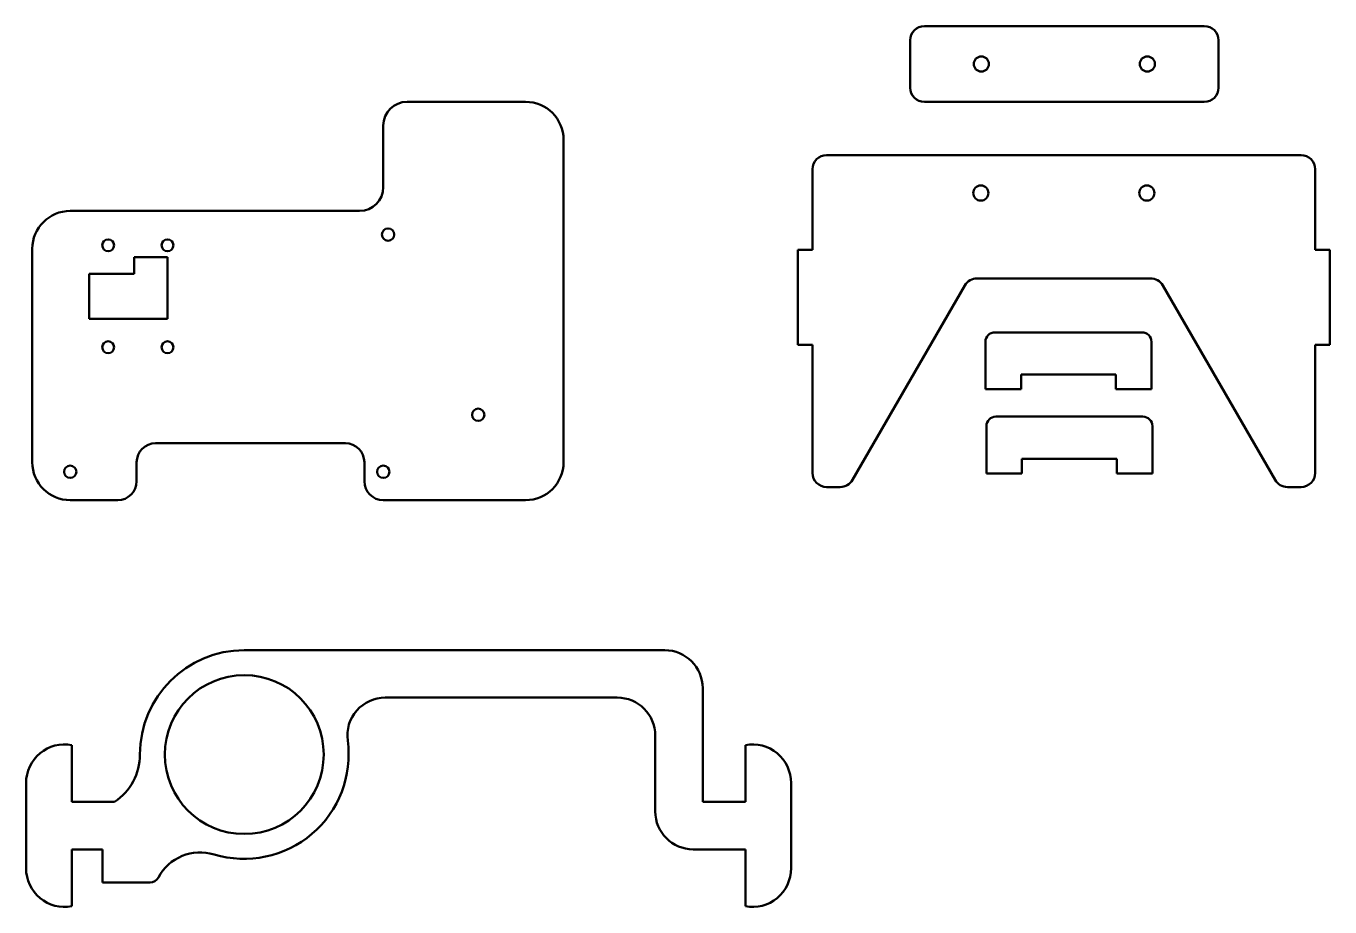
# Model space of a CAD drawing. Header units: millimetres. Extents: x 79 to 354, y 165 to 350.
import ezdxf

# ---------------------------------------------------------------- set-up
doc = ezdxf.new("R2010")
doc.units = ezdxf.units.MM
doc.layers.add('Visible (ANSI)', color=7, linetype='Continuous', lineweight=50)

msp = doc.modelspace()

# ---------------------------------------------------------------- linework, layer by layer
at = {"layer": 'Visible (ANSI)'}
for p, q in [((327.11, 350.48), (268.11, 350.48)), ((265.11, 347.48), (265.11, 337.48)), ((330.11, 337.48), (330.11, 347.48)), ((184.04, 334.5), (159.04, 334.5)), ((268.11, 334.48), (327.11, 334.48)), ((154.04, 329.5), (154.04, 316.5)), ((192.04, 258.5), (192.04, 326.5)), ((347.5, 323.27), (247.5, 323.27)), ((244.5, 320.27), (244.5, 303.27)), ((350.5, 303.27), (350.5, 320.27)), ((149.04, 311.5), (88.04, 311.5)), ((80.04, 303.5), (80.04, 258.5)), ((244.5, 303.27), (241.4, 303.27)), ((241.4, 303.27), (241.4, 283.27)), ((353.6, 303.27), (350.5, 303.27)), ((353.6, 283.27), (353.6, 303.27)), ((101.54, 298.25), (101.54, 301.75)), ((101.54, 301.75), (108.54, 301.75)), ((108.54, 301.75), (108.54, 288.75)), ((92.04, 298.25), (101.54, 298.25)), ((92.04, 288.75), (92.04, 298.25)), ((279.23, 297.27), (315.76, 297.27)), ((252.96, 254.77), (276.63, 295.77)), ((318.36, 295.77), (342.03, 254.77)), ((108.54, 288.75), (92.04, 288.75)), ((313.98, 285.89), (282.98, 285.89)), ((241.4, 283.27), (244.5, 283.27)), ((244.5, 283.27), (244.5, 256.27)), ((280.98, 283.89), (280.98, 273.89)), ((315.98, 273.89), (315.98, 283.89)), ((350.5, 256.27), (350.5, 283.27)), ((350.5, 283.27), (353.6, 283.27)), ((288.48, 273.89), (288.48, 276.99)), ((288.48, 276.99), (308.48, 276.99)), ((308.48, 276.99), (308.48, 273.89)), ((280.98, 273.89), (288.48, 273.89)), ((308.48, 273.89), (315.98, 273.89)), ((314.18, 268.11), (283.18, 268.11)), ((281.18, 266.11), (281.18, 256.11)), ((316.18, 256.11), (316.18, 266.11)), ((106.04, 262.5), (146.04, 262.5)), ((102.04, 254.5), (102.04, 258.5)), ((150.04, 258.5), (150.04, 254.5)), ((288.68, 256.11), (288.68, 259.21)), ((288.68, 259.21), (308.68, 259.21)), ((308.68, 259.21), (308.68, 256.11)), ((281.18, 256.11), (288.68, 256.11)), ((308.68, 256.11), (316.18, 256.11)), ((247.5, 253.27), (250.36, 253.27)), ((344.63, 253.27), (347.5, 253.27)), ((88.04, 250.5), (98.04, 250.5)), ((154.04, 250.5), (184.04, 250.5)), ((213.37, 218.86), (124.73, 218.86)), ((221.37, 186.86), (221.37, 210.86)), ((154.46, 208.86), (203.37, 208.86)), ((211.37, 200.86), (211.37, 184.86)), ((88.37, 186.86), (88.37, 198.86)), ((230.37, 198.86), (230.37, 186.86)), ((78.73, 190.86), (78.73, 172.86)), ((240, 172.86), (240, 190.86)), ((97.37, 186.86), (88.37, 186.86)), ((230.37, 186.86), (221.37, 186.86)), ((88.37, 176.86), (94.87, 176.86)), ((88.37, 164.86), (88.37, 176.86)), ((94.87, 176.86), (94.87, 169.86)), ((219.37, 176.86), (230.37, 176.86)), ((230.37, 176.86), (230.37, 164.86)), ((94.87, 169.86), (104.87, 169.86))]:
    msp.add_line(p, q, dxfattribs=at)
for centre, radius in [((280.11, 342.48), 1.6), ((315.11, 342.48), 1.6), ((280, 315.27), 1.6), ((315, 315.27), 1.6), ((96.04, 304.25), 1.25), ((108.54, 304.25), 1.25), ((155.04, 306.5), 1.3), ((96.04, 282.75), 1.25), ((108.54, 282.75), 1.25), ((174.04, 268.5), 1.3), ((88.04, 256.5), 1.3), ((154.04, 256.5), 1.3), ((124.73, 196.86), 16.75)]:
    msp.add_circle(centre, radius, dxfattribs=at)
for centre, radius, start, end in [((268.11, 347.48), 3, 90, 180), ((327.11, 347.48), 3, 0, 90), ((268.11, 337.48), 3, 180, 270), ((327.11, 337.48), 3, 270, 0), ((159.04, 329.5), 5, 90, 180), ((184.04, 326.5), 8, 0, 90), ((247.5, 320.27), 3, 90, 180), ((347.5, 320.27), 3, 0, 90), ((149.04, 316.5), 5, 270, 0), ((88.04, 303.5), 8, 90, 180), ((279.23, 294.27), 3, 90, 150), ((315.76, 294.27), 3, 30, 90), ((282.98, 283.89), 2, 90, 180), ((313.98, 283.89), 2, 0, 90), ((283.18, 266.11), 2, 90, 180), ((314.18, 266.11), 2, 0, 90), ((106.04, 258.5), 4, 90, 180), ((146.04, 258.5), 4, 0, 90), ((88.04, 258.5), 8, 180, 270), ((184.04, 258.5), 8, 270, 0), ((247.5, 256.27), 3, 180, 270), ((347.5, 256.27), 3, 270, 0), ((98.04, 254.5), 4, 270, 0), ((154.04, 254.5), 4, 180, 270), ((250.36, 256.27), 3, 270, 330), ((344.63, 256.27), 3, 210, 270), ((124.73, 196.86), 22, 90, 180), ((213.37, 210.86), 8, 0, 90), ((154.46, 200.86), 8, 90, 187.6623), ((203.37, 200.86), 8, 0, 90), ((86.87, 190.86), 8.14, 79.4163, 180), ((124.73, 196.86), 22, 253.1635, 7.6623), ((231.86, 190.86), 8.14, 0, 100.5837), ((90.73, 196.86), 12, 303.5573, 0), ((219.37, 184.86), 8, 180, 270), ((115.46, 166.23), 10, 73.1635, 152.0289), ((86.87, 172.86), 8.14, 180, 280.5837), ((104.87, 171.86), 2, 270, 332.0289), ((231.86, 172.86), 8.14, 259.4163, 0)]:
    msp.add_arc(centre, radius, start, end, dxfattribs=at)

doc.saveas('drawing.dxf')
